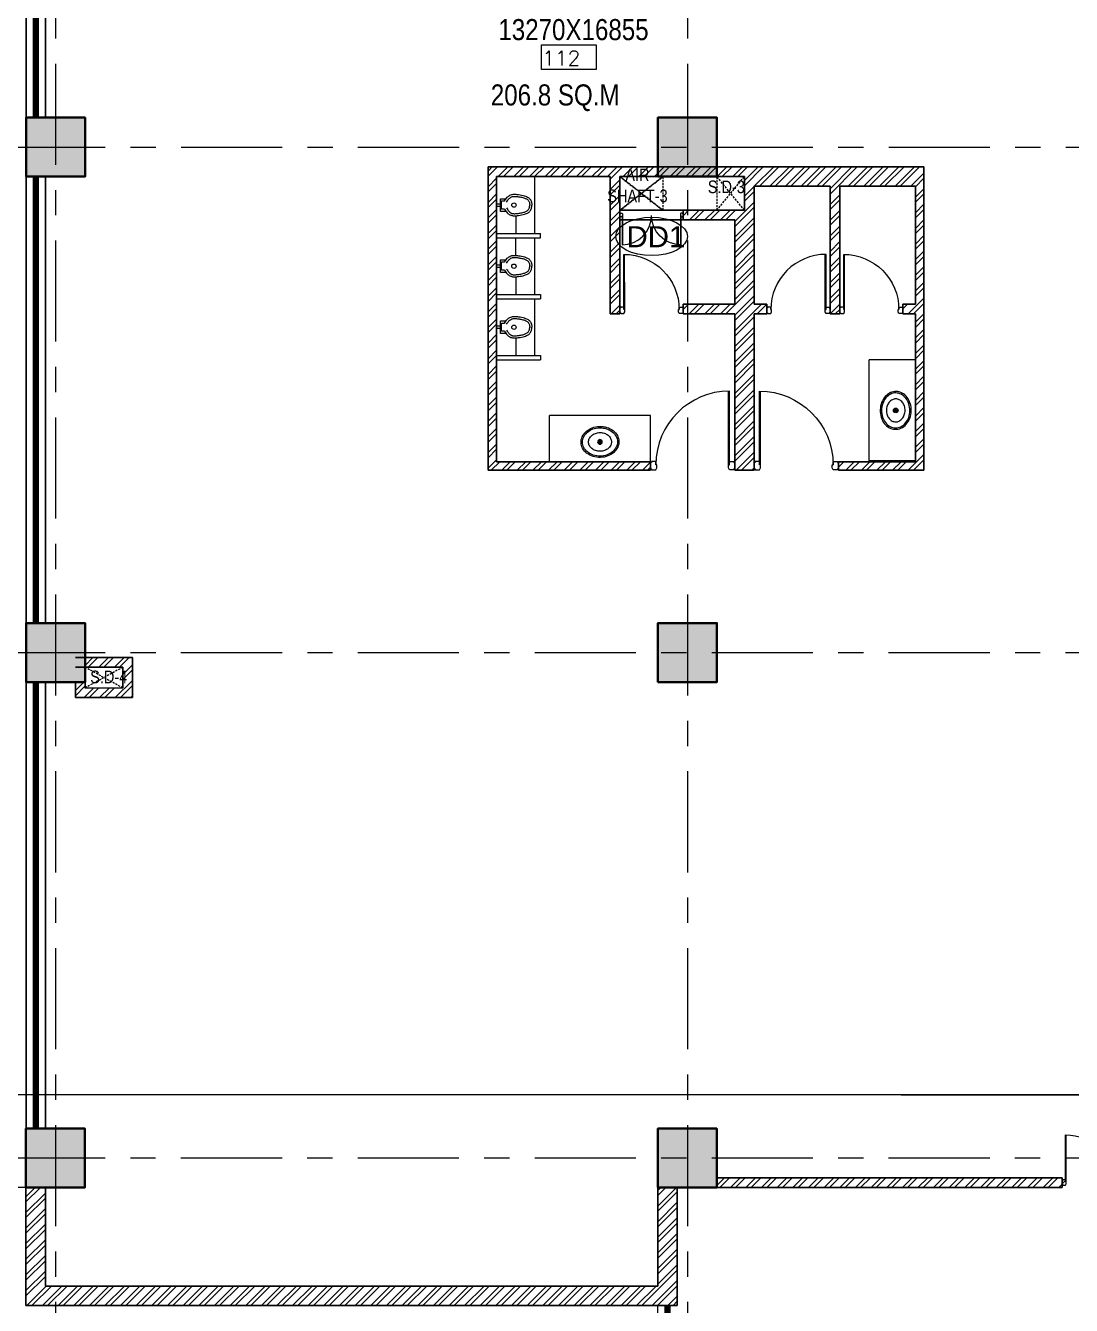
# Model space of a CAD drawing. Header units: millimetres. Extents: x 24487468 to 24959437, y -333213 to 842934.
# Drawn here: x 24720390 to 24732803, y 6309 to 21501 of the extents above; entities that cross this region are included whole.
import ezdxf

# ---------------------------------------------------------------- set-up
doc = ezdxf.new("R2010")
doc.units = ezdxf.units.MM
doc.header["$MEASUREMENT"] = 0
for name, pattern in [('Centreline', [21, 12, -3, 3, -3]), ('DASHED2', [0.375, 0.25, -0.125]), ('HIDDEN', [0.375, 0.25, -0.125])]:
    doc.linetypes.add(name, pattern=pattern)
doc.layers.get('0').update_dxf_attribs({"lineweight": 5})
for name, color, linetype, lineweight in [('A 0.13 dw', 175, 'Continuous', 5), ('A 0.13parapet partition', 32, 'Continuous', 13), ('AREA', 7, 'Continuous', 5), ('COLUMN', 12, 'Continuous', 40), ('Fixture', 181, 'Continuous', 9), ('HACTH', 8, 'Continuous', 0), ('hatch', 9, 'Continuous', 0), ('p1 plan grid lck', 6, 'Continuous', 5), ('room number', 99, 'Continuous', 20), ('text', 7, 'Continuous', 15), ('TEXT ROOM', 3, 'Continuous', 15), ('wall', 53, 'Continuous', 15), ('Wall1', 37, 'Continuous', 30), ('WALL2', 4, 'Continuous', 15), ('win shutters', 140, 'Continuous', 25)]:
    doc.layers.add(name, color=color, linetype=linetype, lineweight=lineweight)
doc.styles.add('arial', font='times.ttf')
doc.styles.add('LABEL', font='arial.ttf', dxfattribs={"height": 18})
doc.styles.add('ordinary', font='arial.ttf')
doc.styles.add('ROMANS', font='romans__.ttf')
doc.styles.add('Tahoma', font='technic_.ttf')

# ---------------------------------------------------------------- blocks, each defined once
blk = doc.blocks.new('column 350')
at = {"layer": 'COLUMN', "ltscale": 100}
h = blk.add_hatch(color=256, dxfattribs=at)
h.dxf.hatch_style = 1
h.paths.add_polyline_path([(1327.5, 1037.5), (627.5, 1037.5), (627.5, 337.5), (1327.5, 337.5)])
blk.add_lwpolyline([(627.5, 1037.5), (1327.5, 1037.5), (1327.5, 337.5), (627.5, 337.5)], close=True, dxfattribs=at)
blk = doc.blocks.new('md1')
at = {"layer": 'A 0.13 dw'}
for p, q in [((-924.0408607013524, 1799.178878428706), (-936.0413006059825, 1799.177234167524)), ((-936.0413006059825, 1799.177234167524), (-936.0343124940991, 1748.175363907882)), ((-936.0343124940991, 1748.175363907882), (-911.0317517668009, 1736.178349390975)), ((-848.0397189036012, 1811.189732144179), (-924.0425049625337, 1811.179318489798)), ((-924.0425049625337, 1811.179318489798), (-924.0408607013524, 1799.178878428706)), ((-911.0317517668009, 1736.178349390975), (-874.0303953960538, 1736.183419196343)), ((-874.0320396572351, 1748.183859257435), (0, 1748.303616282239)), ((-874.0320396572351, 1748.183859257435), (-836.0306466296315, 1748.189066084626)), ((-874.0303953960538, 1736.183419196343), (-874.0320396572351, 1748.183859257435)), ((-874.0303953960538, 1736.183419196343), (-0.0807425044476986, 1736.303164932819)), ((-848.0380746424198, 1799.189292083087), (-848.0397189036012, 1811.189732144179)), ((-836.0376347377896, 1799.190936344268), (-848.0380746424198, 1799.189292083087)), ((-836.0306466296315, 1748.189066084626), (-836.0376347377896, 1799.190936344268)), ((-936.0413006059825, -50.87361788534326), (-936.0343124940991, 0.1282523742993362)), ((-936.0343124940991, 0.1282523742993362), (-911.0317517668009, 12.12526689120568)), ((-911.0317517668009, 12.12526689120568), (-874.0303953960538, 12.1201970858383)), ((-874.0303953960538, 12.1201970858383), (-874.0320396572351, 0.1197570247459225)), ((-874.0320396572351, 0.1197570247459225), (-836.0306466296315, 0.1145501975552179)), ((-874.0320396572351, 0.1197570247459225), (0, -5.820766091346741e-11)), ((-874.0303953960538, 12.1201970858383), (-0.0807425044476986, 12.00045134936227)), ((-836.0306466296315, 0.1145501975552179), (-836.0376347377896, -50.88732006208738)), ((-924.0408607013524, -50.87526214652462), (-936.0413006059825, -50.87361788534326)), ((-924.0425049625337, -62.875702207617), (-924.0408607013524, -50.87526214652462)), ((-848.0397189036012, -62.88611586199841), (-924.0425049625337, -62.875702207617)), ((-848.0380746424198, -50.88567580090603), (-848.0397189036012, -62.88611586199841)), ((-836.0376347377896, -50.88732006208738), (-848.0380746424198, -50.88567580090603))]:
    blk.add_line(p, q, dxfattribs=at)
for points in [[(0, 1748.303616282181), (0, 1748.303616282181, -0.4142135621632033), (-873.9122826270759, 874.1518081410904)], [(0, 0), (0, 0, 0.4142135621632033), (-873.9122826270759, 874.1518081410904)]]:
    blk.add_lwpolyline(points, format="xyb", dxfattribs=at)
blk = doc.blocks.new('*U36')
at = {"layer": 'room number'}
blk.add_lwpolyline([(45.85415721898534, 40.3767143509852), (45.85415721898534, 240.3767143509851), (490.8767006695271, 240.3767143509851), (490.8767006695271, 40.37671435098515)], close=True, dxfattribs=at)
at = {"layer": 'room number', "style": 'ROMANS'}
blk.add_attdef('ROOM_NUM', (53.07551611214876, 72.5178939560894), '', height=120, dxfattribs=at)
blk = doc.blocks.new('SEC')
at = {"layer": 'HACTH', "ltscale": 100}
for points in [[(-25662.75514413044, 0), (-60347.55359761789, 0), (-60347.55359761789, 3448.875069787464), (-59922.95099136233, 2854.208875989047)], [(-34684.79845348746, 0), (0, 0), (0, 3448.875069787464), (-424.6026062518358, 2854.208875989047)]]:
    blk.add_lwpolyline(points, dxfattribs=at)
blk = doc.blocks.new('eg e-flat-1')
at = {"layer": 'Fixture'}
for p, q in [((-349.4913457017392, 194.5151288844645), (-349.4913457017392, -355.4848711155355)), ((850.5086542982608, 194.5151288844645), (850.5086542982608, -355.4848711155355)), ((268.8909047494253, -40.5979562347623), (232.1264038479785, -40.58949180323766)), ((250.5044220822779, -58.97597446994393), (250.5128865142437, -22.21147356805603)), ((850.5086542982608, -355.4848711155356), (-349.4913457017392, -355.4848711155355))]:
    blk.add_line(p, q, dxfattribs=at)
at = {"layer": 'Fixture', "linetype": 'Continuous'}
for points in [[(475.3902689876468, -47.89162610769357, 0.1176342565883263), (461.2673381499872, 21.1576542128693, 0.104469279667093), (413.7488304855294, 84.43311171284063, 0.09001578960148493), (343.9795753059411, 126.1542357026388, 0.08191994915921848), (256.483510697794, 143.5188248224268, 0.08191994915920903), (168.045691899792, 131.8636764537939, 0.09001578960148009), (95.71820106424732, 94.75390382357224, 0.1044692796670922), (44.19714141043829, 34.69249770840076, 0.1176342565883338), (25.62703960975705, -33.2958219307475, 0.1176342565883057), (39.7499704474167, -102.3451022508693, 0.1044692796670849), (87.26847811099219, -165.6205597512817, 0.09001578960148834), (157.0377332905805, -207.3416837406388, 0.08191994915920578), (244.5337978987277, -224.7062728604269, 0.08191994915920695), (332.9716166967296, -213.051124492235, 0.0900157896014802), (405.2991075322743, -175.9413518615722, 0.1044692796670951), (456.8201671869655, -115.8799457468418, 0.1176342565883402)], [(457.9752043251347, -43.56536553613143, 0.1186217001864142), (443.8283475057615, 19.16220487522542, 0.1046781721811095), (398.9134761218152, 76.25782332948532, 0.08956206646917378), (333.9571881696123, 113.1908449842992, 0.08118469889121774), (252.9182160167382, 127.6309605429526, 0.08118469889122752), (171.4989089002528, 115.5178117523846, 0.0895620664691798), (105.5114673359574, 80.46035906553624, 0.1046781721811044), (58.97974221545269, 24.6745734625243, 0.1186217001864013), (43.04210427226911, -37.62208250186853, 0.1186217001863946), (57.18896109076007, -100.3496529132254, 0.1046781721811069), (102.1038324747064, -157.4452713679264, 0.0895620664691756), (167.0601204269093, -194.3782930222992, 0.08118469889121599), (248.0990925797834, -208.8184085809526, 0.08118469889121414), (329.5183996962688, -196.7052597908257, 0.08956206646917471), (395.5058412605642, -161.6478071035362, 0.1046781721811045), (442.0375663819511, -105.8620215005243, 0.1186217001863946)], [(386.9129173502988, -42.15062925920063, 0.1182825673856775), (377.4852347401086, -0.780072875481057, 0.1046074595377274), (347.8566547771354, 36.77292462175615, 0.0897179636260996), (305.0648343453144, 61.01304662322601, 0.08143608252771127), (251.7752537927294, 70.37614500429368, 0.08143608252772175), (198.2858450870129, 62.23181181566552, 0.08971796362613145), (154.9518960027708, 38.97472112777039, 0.1046074595376878), (124.4738938988142, 2.107774421728397, 0.1182825673856714), (114.1043912462228, -39.03681877879934, 0.1182825673856961), (123.5320738572953, -80.40737516251892, 0.1046074595377135), (153.1606538202684, -117.9603726597561, 0.08971796362612645), (195.9524742512072, -142.200494661226, 0.08143608252774252), (249.2420548037922, -151.5635930427348, 0.08143608252772248), (302.7314635103909, -143.4192598541066, 0.08971796362612122), (346.0654125937508, -120.1621691662114, 0.1046074595377049), (376.5434146977075, -83.29522245972836, 0.1182825673856712)]]:
    blk.add_lwpolyline(points, format="xyb", close=True, dxfattribs=at)
at = {"layer": 'Fixture'}
for radius in [27.57337640710265, 18.38225093806843]:
    blk.add_circle((250.5086542982608, -40.59372401922053), radius, dxfattribs=at)
blk = doc.blocks.new('URINAL-flat-2-flat-1')
at = {"layer": 'Fixture'}
for p, q in [((34897.57176498708, -102606.1023464886), (34897.57176498754, -102366.1023464886)), ((34850.06925389601, -102491.6706582317), (34889.38574853411, -102491.6874525258)), ((34889.39594628906, -102467.687454694), (34850.07950565091, -102467.6706604203))]:
    blk.add_line(p, q, dxfattribs=at)
for points in [[(34803.23513312137, -102430.8656328535, 0.01530723103409004), (34787.59023329662, -102408.0839972112, 0.03023485991108305), (34770.31236444553, -102387.2197758621, 0.08535588036881461), (34740.28998969705, -102363.7123551392, 0.06381699476917035), (34717.06556029944, -102355.3157720095, 0.03649214059911254), (34698.17537644145, -102352.4365593424, 0.02674426200095559), (34678.2690469838, -102351.8876375392, 0.01827426047079707), (34657.56747713976, -102353.1293521961, 0.01112514278290811), (34636.29157212307, -102355.6220489089, 0.01408369941245318), (34600.29513047612, -102361.5110767678, 0.02513790915614983), (34565.40596027346, -102370.0854678411, 0.03193888617414421), (34539.78675401688, -102379.6291726633, 0.0326163319996154), (34522.65697706386, -102388.7284102109, 0.1072540701345825), (34494.14518715185, -102415.3950024607, 0.06861865620666593), (34484.96439731051, -102434.3370258717, 0.02550323766750279), (34481.60188278556, -102446.5052935238, 0.01588715919811753), (34479.16953905963, -102459.3363713018, 0.009467757322889172), (34476.45119427016, -102479.2457980951)], [(34777.26231395325, -102444.4722803505, 0.008503308822152077), (34762.59285211354, -102422.4032922198, 0.01792366516471429), (34751.7793135664, -102407.9665844514, 0.03037671098312583), (34741.02754410193, -102396.2335997553, 0.1262884490894776), (34715.12423843285, -102380.8312505079, 0.02840547545499185), (34705.98066928028, -102378.6688600848, 0.02338999219451935), (34695.78941440373, -102377.3475165567, 0.02716971247289974), (34678.71920977964, -102376.8818852971, 0.01832531133658523), (34659.87437318033, -102378.0216979742, 0.01112291034730423), (34639.67845459271, -102380.3915601668, 0.01844600606168157), (34598.38766934921, -102387.4222449173, 0.02150180302350554), (34572.72735109285, -102393.9894073448, 0.02231289183886672), (34555.40218919702, -102400.1200492334, 0.02967666002032196), (34540.33674585214, -102407.31167282, 0.03875334645268248), (34527.9901868162, -102415.473679079, 0.1555523831096804), (34508.66013607208, -102442.3073496978, 0.0254770967195997), (34505.98692718521, -102452.0172926304, 0.01588736382129261), (34503.85592230794, -102463.2849962175, 0.00948934787147618), (34501.25787678792, -102482.3487809347)], [(34803.15208484663, -102528.3958465988, -0.01529889977957992), (34787.46840928623, -102551.1516501673, -0.03022852172505799), (34770.15503150912, -102571.9883924883, -0.0853546156334068), (34740.09266379138, -102595.4479044141, -0.06382302673518614), (34716.8539673069, -102603.8062988774, -0.03649645808286421), (34697.95890696323, -102606.6539321503, -0.02674743087740831), (34678.05167127412, -102607.1692701248, -0.01827616279740261), (34657.35224601347, -102605.8924295894, -0.01112590623689809), (34636.0806169553, -102603.3635273328, -0.0140837027313412), (34600.09425667254, -102597.4132052572, -0.02513790915710463), (34565.2197394704, -102588.7794094749, -0.03193888617768353), (34539.61682353728, -102579.1920883333, -0.03261633199875656), (34522.50256765762, -102570.0636915356, -0.1072540701303749), (34494.03623297566, -102543.3485816534, -0.06861865620558953), (34484.88771519449, -102524.3909505928, -0.02550323766998373), (34481.54592841445, -102512.2169741389, -0.01588715920488724), (34479.13543986739, -102499.3817726249, -0.009467757334111834), (34476.4510052806, -102479.4677452939)], [(34777.20246855787, -102514.7535015875, -0.008503308797950365), (34762.49544394272, -102536.7974752491, -0.01792366519614835), (34751.65733499581, -102551.215746351, -0.0303767109540499), (34740.88559955347, -102562.9304034947, -0.1262884491722847), (34714.95610085572, -102578.2886164203, -0.02840547564833685), (34705.80886235693, -102580.4354319763, -0.02338999203268213), (34695.61537197861, -102581.7394176244, -0.02716971251198945), (34678.54439912736, -102582.1759772155, -0.01832531138287921), (34659.70153098553, -102581.0040729563, -0.01112291035059462), (34639.50967761932, -102578.5998200392, -0.0184460060570988), (34598.23092568922, -102571.4988262266, -0.02150180303573711), (34572.58182868862, -102564.8879731504, -0.02231289190020548), (34555.26713255676, -102558.727834961, -0.02967666011054681), (34540.21395857586, -102551.5105649719, -0.03875334630159884), (34527.88131754834, -102543.3275440446, -0.155552383134212), (34508.59699325857, -102516.460992769, -0.02547709674565214), (34505.94032452686, -102506.7465113774, -0.01588736395577767), (34503.82851192413, -102495.4751949733, -0.009489347632174188), (34501.26293628162, -102476.4070133651)]]:
    blk.add_lwpolyline(points, format="xyb", dxfattribs=at)
for points in [[(34785.65217232856, -102404.6431341181), (34850.10641650821, -102404.6706661684), (34850.04234303965, -102554.6706524836), (34785.48513487785, -102554.6430764543)], [(34803.18502858712, -102430.8958517751), (34838.84520671761, -102430.9110842505), (34838.803558963, -102528.4110753564), (34803.15208484477, -102528.3958465988)]]:
    blk.add_lwpolyline(points, dxfattribs=at)
blk.add_circle((34689.97077294684, -102478.7085618647), 25.61741992319003, dxfattribs=at)
blk = doc.blocks.new('Door1000-flat-3')
at = {"layer": 'A 0.13 dw'}
for p, q in [((-38.00139302830212, 0.005206827539950609), (-38.00303728959989, -11.99523323355243)), ((38.00139302876778, -0.005206826841458678), (-38.00139302830212, 0.005206827539950609)), ((-50.00347719329875, -11.99358897237107), (-50.01046530390158, -62.99545923201367)), ((-50.01046530390158, -62.99545923201367), (-25.01119309896603, -74.99932483729208)), ((-38.00303728959989, -11.99523323355243), (-50.00347719329875, -11.99358897237107)), ((-25.01119309896603, -74.99932483729208), (11.99016327084973, -75.00439464265946)), ((11.99016327084973, -75.00439464265946), (11.9918075321475, -63.00395458156709)), ((11.9918075321475, -63.00395458156709), (49.99320056068245, -63.00916140875779)), ((37.99974876747001, -12.00564688793384), (38.00139302876778, -0.005206826841458678)), ((50.00018867116887, -12.00729114911519), (37.99974876747001, -12.00564688793384)), ((49.99320056068245, -63.00916140875779), (50.00018867116887, -12.00729114911519)), ((-50.13721044559497, -988.0293806078844), (-50.13022233510856, -937.0275103482418)), ((-38.1367705417797, -988.0310248690657), (-50.13721044559497, -988.0293806078844)), ((-50.13022233510856, -937.0275103482418), (-25.12766160757747, -925.0304958313354)), ((-38.13841480307747, -1000.031464930158), (-38.1367705417797, -988.0310248690657)), ((37.86437125387602, -1000.04187858454), (-38.13841480307747, -1000.031464930158)), ((-25.12766160757747, -925.0304958313354), (11.8736947622383, -925.0355656367028)), ((11.8736947622383, -925.0355656367028), (11.87205050094053, -937.0360056977952)), ((11.87205050094053, -937.0360056977952), (49.87344352947548, -937.0412125249859)), ((11.87205050094053, -937.0360056977952), (885.9040901568951, -937.1557627225993)), ((11.8736947622383, -925.0355656367028), (885.8233476526802, -925.1553113731788)), ((37.86601551517379, -988.0414385234471), (37.86437125387602, -1000.04187858454)), ((49.86645541898906, -988.0430827846285), (37.86601551517379, -988.0414385234471)), ((49.87344352947548, -937.0412125249859), (49.86645541898906, -988.0430827846285))]:
    blk.add_line(p, q, dxfattribs=at)
blk.add_lwpolyline([(885.9040901570115, -937.1557627225411), (885.9040901570115, -937.1557627225411, 0.4142135621632033), (11.99180753226392, -63.00395458145067)], format="xyb", dxfattribs=at)
blk = doc.blocks.new('toiletss')
at = {"ltscale": 100}
h = blk.add_hatch(dxfattribs=at)
h.set_pattern_fill('ANSI32', color=256, scale=350)
h.set_pattern_definition([(45, (24728056.85792128, 75780.51282300707), (-92.80776503073436, 92.80776503073437), []), (45, (24728118.72976452, 75780.51282300707), (-92.80776503073436, 92.80776503073437), [])])
h.paths.add_polyline_path([(24730643.74940372, 77580.52557655681), (24725469.96643883, 77580.52557655396), (24725469.96643884, 73980.50006946216), (24727398.39593305, 73980.50006945732), (24727398.39593304, 74080.50006945724), (24725569.96643884, 74080.50006946242), (24725569.96643884, 77465.52557655402), (24726920.27996203, 77465.52557655476), (24726920.25682712, 75835.51580320498), (24727035.27832952, 75835.51580320498), (24727035.27832952, 77465.52557655484), (24727545.60107948, 77465.52557655484), (24728513.74940372, 77465.52557655565), (24728513.74940372, 77065.52557699566), (24727785.27833657, 77065.52557699573), (24727785.27833657, 76950.5255769933), (24728398.74940373, 76950.52557699125), (24728398.74940372, 75950.51580320495), (24727785.27832952, 75950.51580320495), (24727785.27832952, 75835.51580320498), (24728398.74940372, 75835.51580320498), (24728398.74940372, 73980.50006946134), (24728628.74940372, 73980.5000694612), (24728628.74940373, 75835.51580320527), (24728778.74940372, 75835.51580320533), (24728778.74940372, 75950.51580320533), (24728628.74940373, 75950.51580320527), (24728628.74940372, 77350.50004637074), (24729528.74940372, 77350.50004637109), (24729528.74940372, 75835.51580320553), (24729643.74940372, 75835.51580320556), (24729643.74940372, 77350.50004637115), (24730543.74940372, 77350.5000463715), (24730543.74940372, 75950.5158032058), (24730393.74940372, 75950.51580320577), (24730393.74940372, 75835.51580320577), (24730543.74940372, 75835.5158032058), (24730543.74940372, 74080.50006946056), (24729628.74940372, 74080.50006946067), (24729628.74940372, 73980.5000694612), (24730643.74940372, 73980.5000694612)])
at = {"layer": 'A 0.13parapet partition', "linetype": 'Continuous', "extrusion": (-7.450238088701267e-07, 7.450237742297012e-07, 0.999999999999445)}
for p, q in [((24725569.96643884, 76790.52555543931, 0.0001645011037822376), (24726093.63423454, 76790.5255797878, 0.0005546460613773886)), ((24725569.96644232, 76740.52555543931, 0.0002203778894473364), (24726093.63423802, 76740.5255797878, 0.0006105228470424874)), ((24725568.44217436, 76065.52555536859, 0.0007221333211812934), (24726092.10997006, 76065.52557971708, 0.001112278278776444)), ((24725568.44217785, 76015.52555536859, 0.0007780101068463922), (24726092.10997355, 76015.52557971708, 0.001168155064441543)), ((24725569.96643884, 75340.24992444583), (24726093.63423454, 75340.24994879433, 0.000390144957595151)), ((24725569.96644232, 75290.24992444583, 5.587678566509879e-05), (24726093.63423802, 75290.24994879433, 0.0004460217432602498))]:
    blk.add_line(p, q, dxfattribs=at)
at = {"layer": 'A 0.13parapet partition', "linetype": 'Continuous'}
for p, q in [((24726093.63423802, 76740.5255797878, 0.0006105228470424874), (24726093.6342357, 76790.5255797878, 0.0005546460622407601)), ((24726092.10997006, 76065.52557971708, 0.001112278278776444), (24726092.10997355, 76015.52557971708, 0.001168155064441543)), ((24726093.63423454, 75340.24994879433, 0.000390144957595151), (24726093.63423802, 75290.24994879433, 0.0004460217432602498))]:
    blk.add_line(p, q, dxfattribs=at)
at = {"layer": 'Fixture', "extrusion": (-7.450238088701267e-07, 7.450237742297012e-07, 0.999999999999445)}
for p, q in [((24726024.16666561, 76790.52557655425, 0.0005028910709863332), (24726024.16663422, 77465.52557655425)), ((24725798.64188011, 76530.14672761784, 0.0005474837634213349), (24725798.64187032, 76740.52556607129, 0.0003907465198892891)), ((24726024.16669932, 76065.52557655798, 0.001061658926775282), (24726024.16666793, 76740.52557655798, 0.0005587678557889488)), ((24726024.16673303, 75340.52557655815, 0.001620426782559026), (24726024.16670165, 76015.52557655815, 0.001117535711572692))]:
    blk.add_line(p, q, dxfattribs=at)
at = {"layer": 'Fixture', "extrusion": (-7.450238088701273e-07, -7.450237742297005e-07, 0.999999999999445)}
for p, q in [((24725798.64184639, 77000.05469989778, -1.128409236761385e-05), (24725798.64183661, 76789.67586144434, -0.0001680213358996596)), ((24725798.64188011, 76275.0546999015, 0.0005474837634213349), (24725798.64187032, 76064.67586144806, 0.0003907465198892891)), ((24725798.64191382, 75550.05469990168, 0.001106251619205079), (24725798.64190404, 75339.67586144824, 0.0009495143756730329))]:
    blk.add_line(p, q, dxfattribs=at)
at = {"layer": 'HACTH', "linetype": 'DASHED2', "ltscale": 100}
for p, q in [((24727035.27832952, 77465.52557655484), (24727545.60107948, 77065.52557699582)), ((24727035.27832952, 77065.52557699582), (24727545.60107948, 77465.52557655484)), ((24728186.4279394, 77065.52557699566), (24728513.74940372, 77465.52557655565)), ((24728513.74940372, 77065.52557699582), (24728186.4279394, 77465.52557655549))]:
    blk.add_line(p, q, dxfattribs=at)
for points in [[(24727035.27832952, 77465.52557655484), (24727545.60107948, 77465.52557655484), (24727545.60107948, 77065.52557699582), (24727035.27832952, 77065.52557699582)], [(24728186.4279394, 77465.52557655549), (24728186.4279394, 77065.52557699566), (24728513.74940372, 77065.52557699582), (24728513.74940372, 77465.52557655565)]]:
    blk.add_lwpolyline(points, close=True, dxfattribs=at)
at = {"layer": 'Wall1', "ltscale": 100}
for p, q in [((24725469.96643883, 77580.52557655396), (24725469.96643884, 73980.50006946216)), ((24725469.96643883, 77580.52557655396), (24730643.74940372, 77580.52557655681)), ((24730643.74940372, 73980.5000694612), (24730643.74940372, 77580.52557655681)), ((24725569.96643884, 77465.52557655402), (24725569.96643884, 74080.50006946242)), ((24725569.96643884, 77465.52557655402), (24726920.27996203, 77465.52557655476)), ((24726920.25682712, 75835.51580320498), (24726920.27996203, 77465.52557655478)), ((24727035.27832952, 75835.51580320498), (24727035.27832952, 77465.52557655484)), ((24727035.27832952, 77465.52557655482), (24728513.74940372, 77465.52557655565)), ((24728513.74940372, 77465.52557655565), (24728513.74940372, 77065.52557699582)), ((24728628.74940372, 75950.51580320545), (24728628.74940372, 77350.5000463715)), ((24728628.74940372, 77350.50004637074), (24729528.74940372, 77350.50004637109)), ((24728628.74940372, 77350.50004637074), (24728628.74940373, 75950.51580320527)), ((24729528.74940372, 75835.5158032055), (24729528.74940372, 77350.5000463715)), ((24729643.74940372, 75835.51580320556), (24729643.74940372, 77350.5000463715)), ((24729643.74940372, 77350.50004637115), (24730543.74940372, 77350.5000463715)), ((24730543.74940372, 75950.5158032058), (24730543.74940372, 77350.5000463715)), ((24728513.74940372, 77065.52557699566), (24727035.27832952, 77065.52557699582)), ((24728398.74940373, 77065.78580203223), (24728398.74940373, 77065.52557699576)), ((24728398.74940373, 76950.52557699125), (24728398.74940372, 75950.51580320495)), ((24727035.27832952, 75835.51580320498), (24726920.25682712, 75835.51580320498)), ((24727035.27832951, 75950.51580320495), (24727035.25845934, 75950.51580320498)), ((24728398.74940372, 75950.51580320495), (24727785.27832952, 75950.51580320495)), ((24727785.27832952, 75835.51580320498), (24727785.27832952, 75950.51580320495)), ((24728398.74940372, 75835.51580320498), (24727785.27832952, 75835.51580320498)), ((24728398.74940372, 75835.51580320498), (24728398.74940372, 73980.50006946175)), ((24728628.74940372, 75950.51580320527), (24728778.74940372, 75950.51580320533)), ((24728628.74940372, 75835.51580320527), (24728778.74940372, 75835.51580320533)), ((24728628.74940373, 75835.51580320527), (24728628.74940372, 73980.50006946128)), ((24728778.74940372, 75835.51580320533), (24728778.74940372, 75950.51580320533)), ((24729528.74940372, 75835.51580320553), (24729643.74940372, 75835.51580320556)), ((24730393.74940372, 75835.51580320574), (24730393.74940372, 75950.51580320577)), ((24730393.74940372, 75950.51580320577), (24730543.74940372, 75950.5158032058)), ((24730393.74940372, 75835.51580320577), (24730543.74940372, 75835.5158032058)), ((24730543.74940372, 74080.50006946056), (24730543.74940372, 75835.5158032058)), ((24725569.96643884, 74080.50006946242), (24727398.39593304, 74080.50006945724)), ((24727398.39593304, 74080.50006946163), (24727398.39593305, 73980.50006946134)), ((24728513.74940372, 74080.50006946108), (24728514.08012293, 74080.50006946108)), ((24729628.74940372, 74080.50006946067), (24730543.74940372, 74080.50006946056)), ((24729628.74940372, 74080.50006946067), (24729628.74940372, 73980.5000694612)), ((24725469.96643884, 73980.50006946216), (24727398.39593305, 73980.50006945732)), ((24728398.74940372, 73980.50006946134), (24728628.74940372, 73980.5000694612)), ((24728513.74940372, 73980.50006946131), (24728628.74940372, 73980.50006946128)), ((24729628.74940372, 73980.5000694612), (24730643.74940372, 73980.5000694612))]:
    blk.add_line(p, q, dxfattribs=at)
at = {"layer": 'Wall1'}
for p, q in [((24727785.27833657, 76950.52557699569), (24727785.27833657, 77065.5255769957)), ((24728398.74940373, 76950.52557699125), (24727035.27832952, 76950.52557699582))]:
    blk.add_line(p, q, dxfattribs=at)
at = {"layer": 'A 0.13 dw', "yscale": 0.7499724901504765, "zscale": 0.7499724901504765}
for p, xscale, rotation in [((24727785.2822345, 75877.9838034686), -0.7499724901504765, 270), ((24728778.74549875, 75877.9838034686), 0.7499724901504765, 90), ((24730393.7533087, 75877.9838034686), -0.7499724901504765, 270)]:
    blk.add_blockref('Door1000-flat-3', p, dxfattribs=dict(at, xscale=xscale, rotation=rotation))
at = {"layer": 'A 0.13 dw', "rotation": 90}
blk.add_blockref('Door1000-flat-3', (24727398.71273196, 74032.93344230451), dxfattribs=at)
at = {"layer": 'A 0.13 dw', "xscale": -1, "rotation": 270}
blk.add_blockref('Door1000-flat-3', (24729628.78086865, 74032.93344230439), dxfattribs=at)
at = {"layer": 'Fixture', "extrusion": (-7.450238088701255e-07, 7.450237742296988e-07, 0.999999999999445), "rotation": 180.0000026638957}
for p in [(24760467.54294713, -25351.64346768827, -18.36376304460291), (24760467.54298091, -26076.64346768845, -18.36374441900854), (24760467.54301463, -26801.64346768856, -18.36372579341418)]:
    blk.add_blockref('URINAL-flat-2-flat-1', p, dxfattribs=at)
at = {"layer": 'wall', "rotation": 270}
blk.add_blockref('eg e-flat-1', (24730349.23427484, 74940.72672701058), dxfattribs=at)
at = {"layer": 'wall', "xscale": -1, "rotation": 180}
blk.add_blockref('eg e-flat-1', (24726547.88727874, 74275.0151983461), dxfattribs=at)
at = {"layer": 'WALL2', "xscale": -0.4001994771859112, "yscale": 0.4001994771859112, "zscale": 0.4001994771859112, "rotation": 90}
blk.add_blockref('md1', (24727760.11342964, 76655.04719624599), dxfattribs=at)

msp = doc.modelspace()

# ---------------------------------------------------------------- hatches: boundary and pattern name
at = {"layer": 'hatch', "ltscale": 100}
h = msp.add_hatch(dxfattribs=at)
h.set_pattern_fill('ANSI32', color=256, scale=350)
h.set_pattern_definition([(45, (24721320.85335525, 13761.20728773198), (-92.80776503073436, 92.80776503073437), []), (45, (24721382.7251985, 13761.20728773198), (-92.80776503073436, 92.80776503073437), [])])
h.paths.add_polyline_path([(24721659.53466852, 13998.70297323141), (24721095.06214324, 13998.7029732335), (24721095.06214324, 13883.70297323036), (24721544.53466851, 13883.70297323036), (24721544.53466851, 13638.7116022298), (24721094.53466851, 13638.7116022298), (24721094.53466851, 13708.70297323203), (24720982.17204198, 13708.70297323213), (24720982.17204199, 13523.71160223047), (24721659.53466852, 13523.71160223047)])
h = msp.add_hatch(dxfattribs=at)
h.set_pattern_fill('ANSI32', color=256, scale=350)
h.set_pattern_definition([(45, (24730668.54860884, 7766.202996417695), (-92.80776503073436, 92.80776503073437), []), (45, (24730730.42045208, 7766.202996417695), (-92.80776503073436, 92.80776503073437), [])])
h.paths.add_polyline_path([(24732694.5346404, 7791.329449582615), (24732694.53132326, 7791.329449128111), (24732694.53799132, 7742.663408735353), (24732702.22210306, 7742.664461587297), (24732702.22315592, 7734.980349945959), (24732734.88063082, 7734.984824567915), (24732742.56254911, 7750.994443338122), (24732742.55930282, 7774.687120897722), (24732734.87519108, 7774.686068045778), (24732734.87185705, 7799.019088240964), (24732702.21438215, 7799.014613621393), (24732702.215435, 7791.330501980055), (24732694.5346404, 7791.329449582615), (24732694.5346404, 7742.66340827622), (24732694.53799132, 7742.663408735353), (24732694.53132326, 7791.329449128111), (24732694.5346404, 7823.702996417618), (24728594.53466856, 7823.702996417773), (24728594.53466856, 7708.702996417765), (24732694.5346404, 7708.702996417618)])
h = msp.add_hatch(dxfattribs=at)
h.set_pattern_fill('ANSI32', color=256, scale=350)
h.set_pattern_definition([(45, (24724259.50719387, 7008.702996426922), (-92.80776503073436, 92.80776503073437), []), (45, (24724321.37903712, 7008.702996426922), (-92.80776503073436, 92.80776503073437), [])])
h.paths.add_polyline_path([(24728124.4797192, 7708.702996417782), (24727894.4797192, 7708.70299641779), (24727894.4797192, 6538.702996435168), (24720624.53466855, 6538.702996435168), (24720624.53466855, 7708.702996418475), (24720394.53466855, 7708.702996418678), (24720394.53466855, 6308.702996435168), (24728124.4797192, 6308.702996439883)])

# ---------------------------------------------------------------- linework, layer by layer
at = {"ltscale": 100}
msp.add_lwpolyline([(24720394.53466793, 6308.702996435168), (24720394.53466793, 7708.702996418678), (24715894.53467588, 7708.788668209105), (24715894.53467589, 26408.78859865264), (24741596.11709263, 26408.70292683836), (24741596.11709262, 20408.7029500551), (24755595.58961794, 20408.70295004628), (24755596.11709261, 1708.703019603156), (24744854.00719387, 1708.703019603476), (24744854.00719387, -266.2969340248383), (24741594.00719387, -266.2969340248383), (24741594.00719386, -10291.29693402554), (24727892.95224448, -10291.29693402516), (24727893.47971917, -4291.296957210667), (24727893.47971918, 6308.685775090522), (24720394.53466793, 6308.702996435168)], dxfattribs=at)
at = {"layer": 'HACTH', "linetype": 'HIDDEN', "ltscale": 100}
for p, q in [((24727954.76275801, 19708.70295004625), (24727444.44000806, 19308.70295048723)), ((24727954.76275801, 19308.70295048718), (24727444.44000806, 19708.70295004625)), ((24721544.53466851, 13883.70297323036), (24721094.53466851, 13638.7116022298)), ((24721544.53466851, 13638.7116022298), (24721094.53466851, 13883.70297322675))]:
    msp.add_line(p, q, dxfattribs=at)
at = {"layer": 'HACTH', "ltscale": 100}
msp.add_lwpolyline([(24721544.53466851, 13883.70297323036), (24721094.53466851, 13883.70297323036), (24721094.53466851, 13638.7116022298), (24721544.53466851, 13638.7116022298)], close=True, dxfattribs=at)
at = {"layer": 'p1 plan grid lck', "linetype": 'Centreline', "ltscale": 100}
for p, q in [((24720745.58961793, 31549.20301962149), (24720745.58961793, -15297.80834045129)), ((24728245.58961793, 31549.20301962172), (24728245.58961793, -15297.80834045105)), ((24709635.2461448, 20058.70295004704), (24762025.01802193, 20058.70295004681)), ((24709634.19119542, 14058.70297323359), (24762023.96307255, 14058.70297323266)), ((24709633.66372073, 8058.702996418288), (24762023.43559786, 8058.702996418055))]:
    msp.add_line(p, q, dxfattribs=at)
at = {"layer": 'text', "ltscale": 100}
msp.add_ellipse((24727820.44093699, 18998.41312316846), major_axis=(-424.7584629692137, 0), ratio=0.5372841811807608, dxfattribs=at)
at = {"layer": 'Wall1', "ltscale": 100}
for p, q in [((24720396.11709262, 8408.702996418666), (24720396.11709263, 24908.70292686796)), ((24720626.11709262, 20408.70295004747), (24720626.11709263, 24678.7029268679)), ((24720626.11709262, 14408.70297323246), (24720626.11709262, 19708.70295004747)), ((24720983.75446599, 13998.70297323391), (24721659.53466852, 13998.70297323141)), ((24721659.53466852, 13998.70297323141), (24721659.53466852, 13523.71160223047)), ((24720983.75446599, 13883.70297323391), (24721544.53466852, 13883.70297323269)), ((24721097.17204198, 13883.70297323365), (24721097.17204198, 13638.7116022298)), ((24721544.53466852, 13883.70297323269), (24721544.53466852, 13638.71160223338)), ((24720626.11709261, 8408.702996418462), (24720626.11709262, 13708.70297323246)), ((24720982.17204198, 13708.7029732333), (24720982.17204199, 13523.71160223047)), ((24720982.17204199, 13523.71160223047), (24721659.53466852, 13523.71160223047)), ((24732694.5346404, 7823.702996417618), (24728594.53466856, 7823.702996417773)), ((24732694.5346404, 7823.702996417618), (24732694.5346404, 7708.702996417618)), ((24720394.53466855, 7708.702996418666), (24720394.53466855, 6308.702996435168)), ((24720624.53466855, 7708.702996418054), (24720624.53466855, 6538.702996435168)), ((24732694.5346404, 7708.702996417618), (24727894.4797192, 7708.70299641779)), ((24727894.4797192, 6538.702996435168), (24727894.4797192, 7708.702996418229)), ((24728124.4797192, 6308.702996439883), (24728124.4797192, 7708.702996418229)), ((24720624.53466855, 6538.702996435168), (24727894.4797192, 6538.702996435168)), ((24720394.53466855, 6308.702996435168), (24728124.4797192, 6308.702996439883))]:
    msp.add_line(p, q, dxfattribs=at)
at = {"layer": 'win shutters', "ltscale": 100}
msp.add_line((24720626.11709262, 13708.70297323246), (24720396.11709262, 13708.7029732326), dxfattribs=at)
at = {"layer": 'win shutters', "ltscale": 100, "const_width": 75}
for points in [[(24720511.11709264, 23683.70295004756), (24720511.11709263, 20408.70295004756)], [(24720511.11709262, 19708.70295004654), (24720511.11709262, 14408.70297323255)], [(24720511.11709262, 13708.70297323255), (24720511.11709262, 8408.70299641855)], [(24728009.55182829, 5408.704845551576), (24728009.55116851, 6308.703100244398)]]:
    msp.add_lwpolyline(points, dxfattribs=at)

# ---------------------------------------------------------------- block references
msp.add_blockref('toiletss', (409.1616785377264, -57756.8226265086))
at = {"layer": 'COLUMN', "rotation": 89.99999999994951}
for p in [(24721433.08961793, 19081.20295004675), (24728933.08961793, 19081.20295004657), (24721432.56214324, 13081.20297323173), (24728932.56214324, 13081.20297323162), (24721432.03466855, 7081.202996417764), (24728932.03466856, 7081.202996417531)]:
    msp.add_blockref('column 350', p, dxfattribs=at)
at = {"layer": 'HACTH'}
msp.add_blockref('SEC', (24765467.80619762, 8808.703154598217), dxfattribs=at)
at = {"layer": 'room number', "xscale": 1.456692913385827, "yscale": 1.456692913385827, "zscale": 0.984251968503937}
msp.add_blockref('*U36', (24726446.00936984, 20921.17440955294), dxfattribs=at).add_auto_attribs({'ROOM_NUM': '112'})
at = {"layer": 'WALL2', "xscale": 0.6403191634977956, "yscale": 0.6403191634977956, "zscale": 0.6403191634977956, "rotation": 90}
msp.add_blockref('md1', (24733854.27081748, 8334.34553254937), dxfattribs=at)

# ---------------------------------------------------------------- texts
at = {"layer": 'AREA', "attachment_point": 1, "style": 'Tahoma'}
for s, insert, char_height, width in [('206.8 SQ.M', (24725911.65491607, 20803.05893094724), 249.999, 2360.084916364144), ('225.42', (24726727.64653432, 15957.66772011237), 0.125, 0.578919956140351)]:
    msp.add_mtext(s, dxfattribs=dict(at, insert=insert, char_height=char_height, width=width))
at = {"layer": 'text', "char_height": 150, "width": 4499.813624415048, "attachment_point": 2, "style": 'LABEL'}
for s, insert in [('\\pi-450,l600,t600;{\\fTechnic|b0|i0|c2|p2;AIR \\PSHAFT-3}', (24727577.30313373, 19804.55029833369)), ('\\pi-450,l600,t600;{\\fTechnic|b0|i0|c2|p2;S.D-3}', (24728632.58354881, 19662.05029877211)), ('\\pi-450,l600,t600;{\\fTechnic|b0|i0|c2|p2;S.D-4}', (24721301.7372122, 13844.04556262356))]:
    msp.add_mtext(s, dxfattribs=dict(at, insert=insert))
at = {"layer": 'text', "ltscale": 100, "insert": (24727522.37911352, 19120.07509007209), "char_height": 200, "attachment_point": 1, "style": 'ordinary'}
msp.add_mtext_dynamic_manual_height_columns('{\\H1.25x;DD1}', width=373.5127198249102, gutter_width=15, heights=[0], dxfattribs=at)
at = {"layer": 'TEXT ROOM', "insert": (24726893.23171264, 21701.86578227911), "char_height": 300, "width": 4157.081746141838, "attachment_point": 5, "style": 'arial'}
msp.add_mtext('{\\fTechnic|b0|i0|c2|p2;PROJECT OFFICE\\P\\H0.83333x;13270X16855}', dxfattribs=at)

doc.saveas('drawing.dxf')
